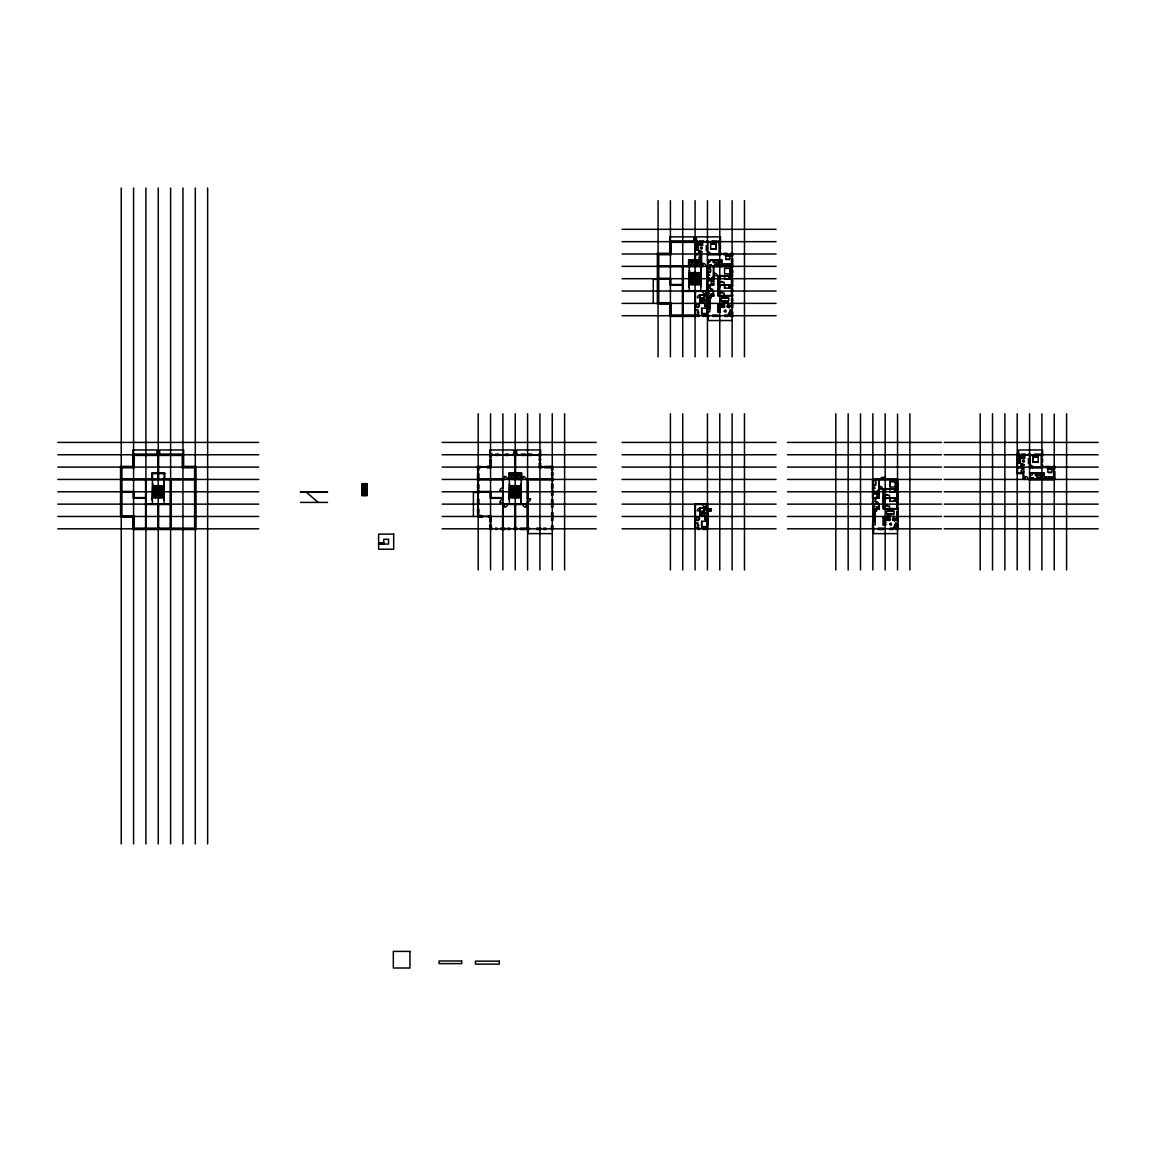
<?xml version="1.0" encoding="UTF-8"?>
<svg xmlns="http://www.w3.org/2000/svg" width="1156" height="1156" viewBox="0 0 1156 1156"><rect width="100%" height="100%" fill="white"/><g stroke="black" fill="none" stroke-linecap="round" stroke-linejoin="round"><path stroke-width="1.5" d="M696.273 243.41L696.273 249.378L698.282 249.884M698.007 528.133L698.007 522.989L695.435 522.989L695.435 528.133L695.435 504.478M698.007 315.039L698.007 309.895L695.435 309.895L695.435 315.039L695.435 291.384M698.21 249.479L698.21 247.557M698.21 247.268L698.21 243.309M700.088 513.495L700.088 515.085L702.14 515.085L702.14 513.495M700.261 512.7L700.261 511.472M700.261 299.606L700.261 298.378M700.464 511.602L701.808 512.354L700.608 511.472M700.464 298.508L700.464 299.26L701.808 298.508M702.024 512.7L702.024 511.472M702.024 299.606L702.024 298.378M702.097 243.41L702.097 245.419M702.415 515.446L702.415 513.394M702.429 512.527L703.094 510.735L703.643 512.527M702.415 302.352L702.415 300.3M702.429 299.433L703.094 297.641L703.643 299.433M702.617 245.318L702.617 242.717M704.481 515.446L704.481 513.394M704.481 302.352L704.481 300.3M705.03 519.651L705.03 517.585L707.096 517.585L707.096 519.651L705.03 519.651L707.096 517.585M705.03 306.557L705.03 304.49L707.096 304.49L707.096 306.557L705.03 306.557L707.096 304.49M706.822 250.202L706.822 246.156M707.775 524.896L707.775 513.047M707.775 293.769L707.775 292.901M707.804 275.504L707.804 274.637M708.137 293.87L708.137 292.8M708.166 275.605L708.166 274.536M709.018 279.232L709.018 278.163M709.148 279.463L709.148 277.931M709.683 266.01L709.683 264.767M709.842 308.522L709.842 297.901L707.775 299.953L707.775 298.869M709.9 264.912L709.9 265.663L711.229 264.912M711.272 295.488L711.272 294.26M711.489 294.404L711.489 295.156L712.819 294.404M711.446 266.01L711.446 264.767M713.035 295.488L713.035 294.26M714.235 265.837L714.899 264.045L715.434 265.837M718.237 311.311L718.237 305.357M718.945 295.488L718.945 292.916L724.09 292.93L724.09 295.488M718.945 284.694L718.945 282.122L724.09 282.122L724.09 284.694M720.174 311.426L720.174 309.505M720.174 309.216L720.174 305.242M721.676 298.118L722.225 297.106L722.818 298.118M722.124 307.164L722.124 305.242M722.298 266.01L722.298 263.944M723.41 298.277L723.959 297.106L724.566 298.277M724.061 305.357L724.061 307.366M724.364 266.01L724.364 263.944M724.581 307.25L724.581 304.664M724.581 288.119L724.581 285.041L724.581 288.119L731.445 288.119M724.581 275.952L724.581 279.029L731.445 279.029L731.445 275.952L718.064 275.952L718.064 295.488L731.445 295.488M725.101 298.118L725.809 297.121L726.243 298.277M726.893 298.277L727.384 297.121L728.179 298.118M728.034 298.277L727.89 297.439M729.378 287.439L731.098 287.786L731.098 285.373L729.725 285.373M729.725 287.093L728.699 287.093L728.699 288.119L729.725 285.041M729.725 278.004L728.699 278.004L728.699 279.029L729.725 275.952M731.098 278.697L731.098 276.298L729.725 276.298M731.445 288.119L731.445 285.041M873.199 506.863L873.199 505.996M873.228 488.583L873.228 487.716M873.56 506.964L873.56 505.895M873.589 488.699L873.589 487.615M873.705 521.558L873.705 519.839L874.789 519.839L874.789 521.558M874.427 492.312L874.427 491.257M874.572 492.557L874.572 491.025M875.251 521.616L875.251 510.981L873.199 513.047L873.199 510.981L875.251 513.047L873.199 513.047L875.251 513.047M876.682 508.582L876.682 507.354M876.898 507.484L876.898 508.25L878.242 507.484M878.459 508.582L878.459 507.354M883.661 524.405L883.661 518.437M884.369 508.582L884.369 506.01L889.513 506.01L889.513 508.582M884.369 497.788L884.369 495.216L889.513 495.216L889.513 497.788M885.669 524.925L885.597 522.599M885.597 522.31L885.597 518.336M887.1 511.371L887.591 510.215L888.386 511.198M887.533 520.258L887.533 518.336M888.242 511.371L888.068 510.504M888.834 511.371L889.383 510.201L889.976 511.371M889.484 520.446L889.484 518.437L883.762 518.336M890.004 501.213L890.004 498.135L890.004 501.213L896.854 501.213L896.854 498.135L883.487 498.135M890.004 489.046L890.004 492.124L896.854 492.124L896.854 489.046L882.433 488.988M890.525 511.371L891.074 510.201L891.666 511.371M892.316 511.371L892.764 510.215L893.458 511.198M894.802 500.534L896.507 500.866L896.507 498.467L895.134 498.467M895.134 500.187L894.108 500.187L894.108 501.213L895.134 498.135M895.134 491.098L894.108 491.098L894.108 492.124L895.134 489.046M896.507 491.791L896.507 489.393L895.134 489.393M1018.393 462.458L1018.393 456.504M1020.401 462.978L1020.329 460.652M1020.329 460.363L1020.329 456.389M1022.28 458.311L1022.28 456.389M1024.216 458.513L1024.216 456.504L1018.494 456.389M1024.736 455.811L1024.736 458.397L1022.424 458.455M1031.802 479.104L1031.802 477.861M1032.019 478.006L1032.019 478.757L1033.348 478.006M1033.565 479.104L1033.565 477.861M1036.354 478.931L1037.019 477.139L1037.553 478.931M1044.417 479.104L1044.417 477.038M1046.483 479.104L1046.483 477.038M1048.781 478.945L1048.781 477.37L1050.847 477.37L1050.847 478.945M713.469 261.242L718.483 260.403L718.411 262.369M873.401 480.853C876.393 477.067 876.508 488.367 873.401 484.971M721.676 300.979L722.269 302.149L722.818 300.979M726.358 301.644L725.448 302.121L725.101 301.152M161.349 497.817L161.349 491.719M518.322 497.817L518.322 491.719M698.181 284.723L698.181 278.625M726.893 306.557L727.977 304.447M727.355 306.788L728.121 305.3M728.872 307.568L729.653 306.08M729.335 307.814L730.419 305.704L728.121 304.404M892.316 519.636L893.4 517.541M892.779 519.882L893.545 518.379M894.758 520.894L895.842 518.798M698.499 252.384L699.756 250.39M700.189 250.664L699.293 252.08L700.594 253.034M700.738 252.991L702.039 251.705L700.811 253.843M1020.618 465.478L1021.875 463.469M1021.413 465.174L1022.02 463.44M1022.858 466.085L1023.754 464.669M1022.93 466.937L1024.202 464.943M723.931 302.005L724.566 301.152M724.407 301.817L723.41 301.152M689.612 265.663L694.409 260.866L689.612 260.866L689.612 265.663L694.409 265.663L694.409 260.866M695.782 265.663L700.579 260.866L695.782 260.866L695.782 265.663L700.579 265.663L700.579 260.866M731.445 263.944L721.835 263.944L721.835 259.84L719.783 261.892L721.835 261.892L719.783 259.84M509.753 478.757L514.55 473.96L509.753 473.96L509.753 478.757L514.55 478.757L514.55 473.96M515.923 478.757L520.72 473.96L515.923 473.96L515.923 478.757L520.72 478.757L520.72 473.96M1053.564 477.038L1043.955 477.038L1043.955 472.934L1041.903 474.986L1043.955 474.986L1041.903 472.934M887.967 515.012L887.331 515.171M893.212 514.998L893.458 514.073M728.179 301.152L727.789 302.077L728.034 300.979M727.789 302.077L726.792 301.644L727.485 302.005M719.437 264.637L716.344 266.01L716.344 264.637L719.437 264.637L719.437 266.01L716.344 264.637M884.86 477.731L881.768 479.104L881.768 477.731L884.86 477.731L884.86 479.104L881.768 477.731M1041.556 477.731L1038.464 479.104L1038.464 477.731L1041.556 477.731L1041.556 479.104L1038.464 477.731M889.383 515.099L890.12 514.247M890.582 514.781L891.811 514.247M889.585 515.229L888.689 514.247M708.845 266.906C702.79 273.885 714.986 274.391 709.177 266.906M622.058 229.321L776.081 229.321M669.714 240.983L697.444 240.983M699.597 240.983L703.253 240.983M706.576 240.983L708.05 240.983M712.197 240.983L716.807 240.983M718.179 240.983L720.463 240.983M699.496 241.488L697.559 241.835M703.253 241.488L706.576 241.835M712.197 241.488L708.151 241.835M622.058 241.662L776.081 241.662M697.444 242.355L671.087 242.355L671.087 254.696L658.747 254.696L658.747 302.699L671.087 302.699L671.087 315.039L699.409 315.039M699.597 242.355L703.253 242.355M706.576 242.355L719.09 242.355L719.09 254.696M695.854 242.616L702.516 242.616M711.388 242.644L713.006 242.644M713.931 242.644L715.564 242.644M696.374 243.309L701.995 243.309M719.61 243.28L719.61 245.65M711.388 243.656L713.006 243.656M713.931 243.656L715.564 243.656M710.81 243.887L716.026 243.887L716.026 249.06L710.81 249.06M696.273 245.361L700.016 245.361L700.16 243.309M700.305 245.361L702.516 245.419M696.273 247.413L698.08 247.413M719.957 248.872L719.61 251.705M695.854 249.985L698.181 249.985M720.968 253.323L720.463 251.806M723.425 253.323L727.167 253.323M730.635 253.323L732.803 253.323L732.803 255.837M622.058 254.002L776.081 254.002M695.435 254.349L701.605 254.349L701.605 259.84L688.586 259.84M719.09 254.349L707.775 254.349L707.775 242.355M707.443 254.696L720.968 254.696M695.435 254.696L701.259 254.696L701.259 259.84M723.425 254.696L729.797 254.696L729.797 255.823M730.635 254.696L731.445 255.837M701.562 255.91L701.316 255.91A2.543 2.543 0 0 0 698.86 258.453L701.259 258.554M725.795 255.924L729.696 255.924M726.271 259.638L727.153 259.638M728.309 259.638L729.19 259.638M707.443 259.84L708.079 262.585A2.543 2.543 0 0 0 710.622 260.042M721.835 259.84L710.723 260.129M719.09 262.585L713.266 262.585L713.266 260.172M719.783 264.291L716.012 264.291L716.012 266.357M709.798 264.637L711.33 264.637M710.03 264.767L711.099 264.767M714.292 265.649L715.362 265.649M658.747 266.01L702.993 266.198M731.445 266.01L705.969 266.198A2.977 2.977 0 0 0 702.993 263.322L702.891 266.198M622.058 266.357L776.081 266.357M690.551 266.516L693.976 266.516M696.201 266.516L699.64 266.516M658.747 266.689L682.401 266.689M690.551 266.689L683.095 266.689L683.095 290.691L702.501 290.691M693.976 266.689L696.201 266.689M699.64 266.689L702.891 266.689M706.085 266.689L707.096 266.689L707.096 285.546M707.775 266.689L731.445 266.689M731.445 268.409L724.581 268.409L724.581 273.885L731.445 273.885M730.231 269.016L731.04 269.016M730.231 270.851L731.04 270.851M730.231 271.573L731.04 271.573M689.438 272.657L694.583 272.657M695.609 272.657L700.753 272.657M707.775 272.527L710.174 272.527L710.174 266.689M689.438 273.408L694.583 273.408M695.609 273.408L700.753 273.408M730.231 273.394L731.04 273.394M689.438 274.174L694.583 274.174M695.609 274.174L700.753 274.174M707.978 274.463L709.77 275.128L707.978 275.663M689.438 274.926L694.583 274.926M695.609 274.926L700.753 274.926M689.438 275.677L694.583 275.677M695.609 275.677L700.753 275.677M713.787 275.605L731.445 275.605M713.787 275.952L714.48 273.206A2.543 2.543 0 0 1 717.023 275.749L720.463 276.197A2.543 2.543 0 0 1 717.934 278.74M689.438 276.429L694.583 276.429M695.609 276.429L700.753 276.429M713.44 276.79L713.787 266.689M713.483 276.891L713.714 276.891A2.543 2.543 0 0 0 711.027 279.42L713.714 279.42M689.438 277.18L694.583 277.18M695.609 277.18L700.753 277.18M690.956 277.946L694.583 277.946M697.126 277.946L700.753 277.946M709.018 277.816L707.775 277.816L707.775 279.579L709.018 279.579M708.874 278.018L708.122 278.018L708.874 279.362M658.747 278.35L670.755 278.35L670.755 284.521L682.401 284.521M622.058 278.697L776.081 278.697M658.747 279.029L670.061 279.029L670.061 285.214L682.401 285.214M657.374 279.376L653.256 279.376L653.256 303.378M689.438 279.449L694.583 279.449L689.438 277.859M695.609 279.449L700.753 279.449L695.609 277.859M713.44 279.535L713.44 281.313M689.438 280.2L694.583 280.2M695.609 280.2L700.753 280.2M707.775 280.402L713.44 280.402M707.775 280.749L713.44 280.749M689.438 280.951L694.583 280.951M695.609 280.951L700.753 280.951M721.084 281.486L721.965 281.486M689.438 281.717L694.583 281.717M695.609 281.717L700.753 281.717M689.438 282.469L694.583 282.469M695.609 282.469L700.753 282.469M689.438 283.22L694.583 283.22M695.609 283.22L700.753 283.22M689.438 283.971L694.583 283.971M695.609 283.971L700.753 283.971M713.729 283.942L711.027 283.942A2.543 2.543 0 0 1 713.57 281.414L713.44 266.689M713.44 284.044L713.787 285.041L707.443 285.041M689.438 284.723L694.583 284.723M695.609 284.723L700.753 284.723M707.443 284.694L713.44 284.694M718.064 284.694L731.445 284.694M717.717 285.2L731.445 285.041M700.753 286.919L701.1 266.689M731.445 295.835L717.717 295.835L718.006 287.844A2.543 2.543 0 0 0 720.463 285.301L717.775 285.301L717.775 278.74M705.695 290.691L707.096 290.691L707.096 288.74M707.775 290.864L710.564 290.922M622.058 291.037L776.081 291.037M682.401 291.384L702.501 291.384M705.695 291.384L707.775 291.384M721.084 292.295L721.965 292.295M707.949 292.728L709.741 293.277L707.949 293.942M711.388 294.13L712.92 294.13M711.619 294.26L712.688 294.26M707.096 294.636L700.016 295.156M699.77 295.055L707.096 294.982M707.775 295.488L713.787 295.488L713.108 290.922A2.543 2.543 0 0 0 710.564 288.48L710.463 291.168M707.443 295.835L713.787 295.835M713.787 296.182L707.775 296.182L710.868 297.554L710.868 296.182L707.775 297.554L710.868 297.554M706.952 296.528L704.149 296.528L704.004 299.476M706.778 296.687L704.322 296.687L704.177 299.303M700.016 297.684L697.328 297.684A2.543 2.543 0 0 1 699.857 295.156M699.77 297.786L700.016 295.055L700.059 299.606L707.096 299.606M707.443 297.901L711.215 297.901L711.215 295.835M700.377 298.234L701.909 298.234M700.608 298.378L701.663 298.378M702.501 299.245L703.571 299.245M704.322 299.433L706.923 299.433L706.923 296.832M699.727 299.953L707.096 299.953M709.842 299.953L707.775 299.953L707.775 297.901L709.842 299.953L709.842 311.802L707.775 311.802M699.77 297.684L699.727 300.3L707.096 300.3M709.842 301.817L707.775 301.817L707.775 303.884L709.842 303.884M707.096 302.352L699.799 302.352L699.799 300.3M622.058 303.378L776.081 303.378M697.184 303.826L698.065 303.826M717.833 304.563L724.48 304.563M718.338 305.242L723.959 305.242M709.365 306.745L708.296 306.745L708.296 308.464L709.365 308.464M718.237 307.308L721.98 307.308M722.269 307.308L724.48 307.366M697.227 307.525L698.065 307.583M707.096 308.175L701.605 308.175L701.605 315.039L708.917 315.039M718.237 309.36L720.043 309.36M718.338 311.426L720.246 311.831M698.397 311.788L698.397 313.146M717.833 311.932L720.145 311.932M702.198 313.738L703.816 313.738M704.755 313.738L706.374 313.738M702.198 314.735L703.816 314.735M704.755 314.735L706.374 314.735M712.674 315.039L718.382 315.039M724.682 315.039L727.789 315.039M730.245 315.039L731.445 315.039L731.445 312.12M622.058 315.718L776.081 315.718M696.085 316.412L669.714 316.412L669.714 304.071L657.374 304.071L657.374 253.323L669.714 253.323L669.714 236.864L693.716 236.864L693.716 240.983M698.152 316.412L699.409 316.412M702.92 316.412L704.553 316.412M705.926 316.412L708.917 316.412M712.674 316.412L718.382 316.412M724.682 316.412L727.789 316.412M730.245 316.412L732.803 316.412L732.803 312.12M732.124 320.53L708.122 320.53L708.122 316.412M57.8 442.416L258.727 442.416M442.199 442.416L596.221 442.416M622.058 442.416L776.081 442.416M787.467 442.416L941.504 442.416M944.177 442.416L1098.2 442.416M132.882 454.077L183.631 454.077M489.869 454.077L492.499 454.077M495.621 454.077L498.785 454.077M505.403 454.077L508.467 454.077M512.903 454.077L517.527 454.077M521.298 454.077L525.518 454.077M528.523 454.077L532.049 454.077M538.335 454.077L540.603 454.077M1016.875 454.077L1019.563 454.077M1021.716 454.077L1025.372 454.077M1028.696 454.077L1030.169 454.077M1034.317 454.077L1038.926 454.077M1040.299 454.077L1042.582 454.077M57.8 454.756L258.727 454.756M442.199 454.756L596.221 454.756M622.058 454.756L776.081 454.756M787.467 454.756L941.504 454.756M944.177 454.756L1098.2 454.756M492.499 454.843L538.335 454.843M1019.679 454.929L1021.615 454.583M1025.473 454.929L1028.594 454.583M1034.215 454.929L1030.169 454.583M492.499 455.435L491.228 455.435L491.228 456.909M495.621 455.435L498.785 455.435M505.403 455.435L508.467 455.435M512.903 455.435L517.527 455.435M521.298 455.435L525.518 455.435M528.523 455.435L532.049 455.435M538.335 455.435L539.231 456.374M1019.563 455.435L1016.875 455.435L1016.875 472.934L1023.725 472.934L1023.725 471.648L1023.378 472.934M1021.716 455.435L1025.372 455.435M1028.696 455.435L1041.209 455.435L1041.209 467.79M1017.974 455.71L1024.635 455.71M1033.507 455.739L1035.126 455.739M1036.051 455.739L1037.683 455.739M1033.507 456.75L1035.126 456.75M1036.051 456.75L1037.683 456.75M1038.146 456.981L1032.915 456.981L1032.915 462.154L1038.146 462.154L1038.276 455.435M1018.393 458.455L1022.135 458.455M1018.393 460.507L1020.199 460.507M1038.276 462.299L1032.785 462.299L1032.785 455.435M1018.494 462.573L1020.401 462.573M1017.974 463.079L1020.3 463.079M480.304 466.417L477.515 466.417L477.515 470.217M487.052 466.417L489.869 466.013M541.759 466.417L540.603 466.417L540.603 463.094M544.751 466.417L552.958 466.417L552.958 469.943M1043.088 466.417L1042.582 464.9M1045.544 466.417L1049.287 466.417M1052.755 466.417L1054.922 466.417L1054.922 468.931M480.304 467.01L487.052 467.01M541.759 467.01L544.751 467.01M1049.287 466.923L1052.654 467.27M57.8 467.096L258.727 467.096M442.199 467.096L596.221 467.096M622.058 467.096L776.081 467.096M787.467 467.096L941.504 467.096M944.177 467.096L1098.2 467.096M1017.555 467.443L1023.725 467.443L1023.378 468.903M1041.209 467.443L1029.895 467.443L1029.895 455.435M480.304 467.79L478.887 467.79L478.887 470.217M487.052 467.79L491.228 467.79L491.228 466.013M541.759 467.79L539.231 467.79L539.231 463.094M544.751 467.79L551.585 467.79L551.585 469.943M1017.555 467.79L1023.378 467.79L1023.681 469.004A2.543 2.543 0 0 0 1020.979 471.547L1023.681 471.547L1023.681 468.903M1029.562 467.79L1043.088 467.79M1045.544 467.79L1051.917 467.79L1051.917 468.917M1052.755 467.79L1053.564 468.931M1051.917 467.877L1047.813 467.877L1047.813 468.917M1054.07 468.931L1054.417 471.576M1047.914 469.018L1051.815 469.018M1048.391 472.732L1049.272 472.732M1050.428 472.732L1051.31 472.732M508.727 472.934L521.746 472.934M1029.562 472.934L1043.955 472.934M151.754 473.613L164.773 473.613M1016.875 473.613L1023.725 473.613L1023.725 479.104M1041.209 475.665L1035.386 475.665L1035.386 473.266M1054.07 476.055L1054.417 474.899M885.193 477.385L881.421 477.385L881.421 479.437M1041.903 477.385L1038.131 477.385L1038.131 479.437M1031.918 477.731L1033.45 477.731M1036.412 478.743L1037.481 478.743M121.915 479.104L153.719 479.104M157.144 479.104L159.383 479.104M162.808 479.104L194.613 479.104M478.887 479.104L504.392 479.104M507.571 479.104L510.692 479.104M514.117 479.104L516.356 479.104M519.781 479.104L522.83 479.104M526.023 479.104L551.585 479.104M872.505 479.104L896.854 479.104L896.854 509.204M1025.011 479.104L1023.046 479.104L1023.046 473.613M1028.19 479.104L1053.564 479.104M153.719 479.278L157.144 479.278M159.383 479.278L162.808 479.278M507.47 479.292L522.931 479.596L522.931 476.402A2.977 2.977 0 0 1 525.922 479.393M510.692 479.278L514.117 479.278M516.356 479.278L519.781 479.278M525.922 479.292L527.237 479.783L527.237 498.626M57.8 479.437L258.727 479.437M442.199 479.437L596.221 479.437M622.058 479.437L776.081 479.437M787.467 479.437L941.504 479.437M944.177 479.437L1098.2 479.437M121.915 479.783L145.569 479.783M170.944 479.783L194.613 479.783M478.887 479.783L502.542 479.783M527.916 479.783L551.585 479.783M873.199 479.783L896.854 479.783M1025.011 479.596L1025.112 476.402A2.977 2.977 0 0 1 1028.089 479.393L1029.216 479.783M897.706 480.477L897.706 483.454M896.854 481.488L890.004 481.488L890.004 486.979L896.854 486.979M895.654 482.11L896.464 482.11M509.579 483.555L509.232 500.013L509.363 480.477M521.24 483.555L520.894 503.785M895.654 483.945L896.464 483.945M361.973 484.407L367.117 484.407M895.654 484.667L896.464 484.667M361.973 485.173L367.117 485.173M152.606 485.751L157.751 485.751M158.777 485.751L163.921 485.751M509.579 485.751L514.723 485.751M515.749 485.751L520.894 485.751M873.199 485.621L875.598 485.621L875.598 479.783M361.973 485.925L367.117 485.925M897.706 486.084L897.374 488.15M152.606 486.503L157.751 486.503M158.777 486.503L163.921 486.503M509.579 486.503L514.723 486.503M515.749 486.503L520.894 486.503M895.654 486.488L896.464 486.488M361.973 486.676L367.117 486.676M152.606 487.254L157.751 487.254M158.777 487.254L163.921 487.254M509.579 487.254L514.723 487.254M515.749 487.254L520.894 487.254M361.973 487.427L367.117 487.427M873.401 487.557L875.193 488.222L873.401 488.757M152.606 488.02L157.751 488.02M158.777 488.02L163.921 488.02M509.579 488.02L514.723 488.02M515.749 488.02L520.894 488.02M361.973 488.179L367.117 488.179M879.196 488.699L882.534 489.046M896.854 488.699L882.433 488.699A2.543 2.543 0 0 0 879.904 486.3L879.803 489.046M152.606 488.771L157.751 488.771M158.777 488.771L163.921 488.771M361.973 488.945L367.117 488.945M509.579 488.771L514.723 488.771M515.749 488.771L520.894 488.771M883.198 489.291L885.886 489.291A2.543 2.543 0 0 1 883.343 491.82M897.706 489.364L897.706 493.15M152.606 489.523L157.751 489.523M158.777 489.523L163.921 489.523M361.973 489.696L367.117 489.696M509.579 489.523L514.723 489.523M515.749 489.523L520.894 489.523M878.849 489.884L879.196 479.783M879.138 489.985L878.892 489.985A2.543 2.543 0 0 0 876.45 492.514L879.138 492.514L879.138 489.884M152.606 490.274L157.751 490.274M158.777 490.274L163.921 490.274M509.579 490.274L514.723 490.274M515.749 490.274L520.894 490.274M361.973 490.447L367.117 490.447M874.427 490.91L873.199 490.91L873.199 492.673L874.427 492.673M154.124 491.025L157.751 491.025M160.294 491.025L163.921 491.025M511.096 491.025L514.723 491.025M517.267 491.025L520.894 491.025M874.297 491.112L873.546 491.112L874.297 492.456M361.973 491.199L367.117 491.199M121.915 491.445L133.923 491.445L133.923 497.615L145.569 497.615M478.887 491.445L490.895 491.445L490.895 497.615L502.542 497.615M57.8 491.791L258.727 491.791M442.199 491.791L596.221 491.791M622.058 491.791L776.081 491.791M787.467 491.791L941.504 491.791M944.177 491.791L1098.2 491.791M300.43 491.95L327.509 491.95M361.973 491.95L367.117 491.95M121.915 492.124L133.229 492.124L133.229 498.294L145.569 498.294M300.43 492.297L327.509 492.297M478.887 492.124L490.202 492.124L490.202 498.294L502.542 498.294M152.606 492.543L157.751 492.543L152.606 490.953M158.777 492.543L163.921 492.543L158.777 490.953M477.515 492.47L473.411 492.47L473.411 516.472M509.579 492.543L514.723 492.543L509.579 490.953M515.749 492.543L520.894 492.543L515.749 490.953M361.973 492.716L367.117 492.716M878.849 492.615L878.849 494.392M152.606 493.294L157.751 493.294M158.777 493.294L163.921 493.294M509.579 493.294L514.723 493.294M515.749 493.294L520.894 493.294M361.973 493.468L367.117 493.468M873.199 493.496L878.849 493.496M873.199 493.843L878.849 493.843M152.606 494.046L157.751 494.046M158.777 494.046L163.921 494.046M361.973 494.219L367.117 494.219M509.579 494.046L514.723 494.046M515.749 494.046L520.894 494.046M886.493 494.58L887.375 494.58M152.606 494.797L157.751 494.797M158.777 494.797L163.921 494.797M361.973 494.97L367.117 494.97M509.579 494.797L514.723 494.797M515.749 494.797L520.894 494.797M152.606 495.563L157.751 495.563M158.777 495.563L163.921 495.563M509.579 495.563L514.723 495.563M515.749 495.563L520.894 495.563M897.706 495.606L897.374 496.878M152.606 496.314L157.751 496.314M158.777 496.314L163.921 496.314M509.579 496.314L514.723 496.314M515.749 496.314L520.894 496.314M152.606 497.066L157.751 497.066M158.777 497.066L163.921 497.066M509.579 497.066L514.723 497.066M515.749 497.066L520.894 497.066M152.606 497.817L157.751 497.817M158.777 497.817L163.921 497.817M509.579 497.817L514.723 497.817M515.749 497.817L520.894 497.817M872.852 497.788L878.849 497.788M883.487 497.788L896.854 497.788M872.852 498.135L879.196 498.135L879.196 497.138L876.45 497.037A2.543 2.543 0 0 1 878.979 494.508L878.849 479.783M883.184 498.395L885.886 498.395A2.543 2.543 0 0 1 883.343 500.938L883.43 500.938M872.693 498.742L875.887 498.742A2.977 2.977 0 0 1 872.91 501.733L873.011 501.834M897.706 499.233L897.706 502.051M503.048 499.464L502.744 490.924M163.921 479.783L163.921 500.013L164.268 479.783M527.425 501.718L527.425 498.626L530.618 498.727A2.977 2.977 0 0 1 527.627 501.718M300.43 502.412L327.509 502.412M504.435 503.785L503.236 503.785L503.048 502.557L499.854 502.557A2.977 2.977 0 0 1 502.846 499.58M507.629 503.785L522.801 503.785M525.994 503.785L527.237 503.785L527.237 501.82M694.756 503.785L702.501 503.785M705.695 503.785L707.096 503.785M57.8 504.132L258.727 504.132M442.199 504.132L596.221 504.132M622.058 504.132L776.081 504.132M787.467 504.132L941.504 504.132M944.177 504.132L1098.2 504.132M507.527 504.291L504.435 503.973L504.536 507.166A2.977 2.977 0 0 0 507.527 504.175M705.695 504.291L702.602 503.973M873.199 504.305L879.196 504.305M145.569 504.478L170.944 504.478M502.542 504.478L504.435 504.478M507.629 504.478L522.801 504.478M525.994 504.478L527.916 504.478M702.501 504.478L694.756 504.478L694.756 528.133L699.409 528.133M705.695 504.478L707.775 504.478M873.199 504.478L872.505 528.133L874.341 528.133M886.493 505.389L887.375 505.389M873.372 505.822L875.164 506.487L873.372 507.036M876.797 507.209L878.329 507.209M877.043 507.354L878.098 507.354M707.096 507.73L699.77 508.25M897.374 507.686L897.374 504.926M699.77 508.134L707.096 508.076M873.199 508.582L879.196 508.582L879.196 503.958M896.854 508.582L883.487 508.582L883.487 489.046M707.443 508.929L711.215 508.929L711.215 510.981L707.443 510.981M872.852 508.929L879.196 508.929M896.854 508.929L883.141 508.929L883.141 489.046M897.706 509.204L897.706 511.487M711.215 509.276L707.775 509.276L710.868 510.649L710.868 509.276L707.775 510.649L710.868 510.649M879.196 509.276L873.199 509.276L876.277 510.649L876.277 509.276L873.199 510.649L876.277 510.649M704.149 509.608L706.952 509.608M704.322 509.782L706.778 509.782M872.852 510.981L876.624 510.981L876.624 508.929M700.377 511.328L701.909 511.328M702.501 512.339L703.571 512.339M704.322 512.527L706.923 512.527L706.923 509.926M707.096 512.7L700.059 512.7L700.059 508.076L700.016 510.88L697.328 510.779A2.543 2.543 0 0 1 699.857 508.25M699.727 513.047L707.096 513.047M699.77 510.779L699.727 513.38L707.096 513.38M875.251 514.911L873.199 514.911L873.199 516.978L875.251 516.978M707.096 515.446L699.799 515.446L699.799 513.38M482.298 515.793L478.887 515.114M488.439 515.793L491.228 515.793L491.228 521.674M897.706 515.822L897.374 514.145M482.298 516.385L488.439 516.385M57.8 516.472L258.727 516.472M442.199 516.472L596.221 516.472M622.058 516.472L776.081 516.472M787.467 516.472L941.504 516.472M944.177 516.472L1098.2 516.472M697.184 516.92L698.065 516.92M482.298 517.165L477.515 517.165L477.515 515.114M488.439 517.165L489.869 517.165L489.869 521.674M883.242 517.657L889.889 517.657L890.004 520.345L887.692 520.402M883.661 520.402L887.389 520.402M697.227 520.605L698.065 520.677M897.706 520.764L897.706 525.113M707.096 521.269L701.605 521.269L701.605 528.133L707.775 528.133L707.775 504.305M883.661 522.454L885.453 522.454M883.762 524.506L885.669 524.506M698.397 524.882L698.397 526.24M873.199 524.896L875.251 524.896L875.251 510.981M883.242 525.026L885.568 525.026M702.198 526.833L703.816 526.833L703.917 527.728L702.198 527.83M704.755 526.833L706.374 526.833L706.475 527.728L704.755 527.83M491.719 528.133L491.228 525.099M495.577 528.133L497.08 528.133M500.664 528.133L505.331 528.133M507.6 528.133L509.839 528.133M513.9 528.133L517.093 528.133M520.258 528.133L529.535 528.133M536.673 528.133L540.994 528.133M543.797 528.133L545.863 528.133M551.296 528.133L551.585 525.734M878.098 528.133L883.805 528.133M890.091 528.133L893.198 528.133M895.669 528.133L896.854 528.133L896.854 525.214M57.8 528.812L258.727 528.812M442.199 528.812L596.221 528.812M622.058 528.812L776.081 528.812M787.467 528.812L941.504 528.812M944.177 528.812L1098.2 528.812M491.719 529.506L489.869 529.506L489.869 525.099M495.577 529.506L497.08 529.506M500.664 529.506L505.331 529.506M507.6 529.506L509.839 529.506M513.9 529.506L517.093 529.506M520.258 529.506L529.535 529.506M536.673 529.506L540.994 529.506M543.797 529.506L545.863 529.506M551.296 529.506L552.958 529.506L552.958 525.734M698.152 529.506L699.409 529.506M702.92 529.506L704.553 529.506M705.926 529.506L707.775 529.506M874.341 529.506L873.546 529.506L873.546 533.61L897.547 533.61M878.098 529.506L883.805 529.506M890.091 529.506L893.198 529.506M895.669 529.506L898.226 529.506L898.226 525.214M552.265 533.61L528.263 533.61L528.263 529.506M378.604 542.699L383.749 542.699M378.604 543.392L383.749 543.392M378.604 544.071L388.546 544.071L388.546 539.274L383.749 539.274L383.749 544.071M714.321 262.369L713.469 261.574M695.609 277.483L700.753 279.029M689.438 277.483L694.583 279.029M515.749 490.578L520.894 492.124M509.579 490.578L514.723 492.124M158.777 490.578L163.921 492.124M152.606 490.578L157.751 492.124M730.606 310.588L728.872 314.23M728.266 305.242L729.609 305.935M727.572 307.005L728.569 307.525M893.545 517.498L895.799 518.654M893.675 518.336L895.019 519.03L894.614 520.937M892.981 520.099L893.993 520.619M700.493 250.722L701.446 251.329M698.527 252.528L700.666 253.886M1022.612 463.816L1023.566 464.423M1021.442 465.319L1022.713 466.114M1020.647 465.622L1022.785 466.981M695.782 260.866L700.579 265.663M689.612 260.866L694.409 265.663M705.03 304.49L707.096 306.557M705.03 517.585L707.096 519.651M515.923 473.96L520.72 478.757M509.753 473.96L514.55 478.757M887.129 514.738L887.1 514.073M1066.583 413.747L1066.583 569.98M1054.922 471.677L1054.922 474.899M1054.922 476.055L1054.922 479.783M1054.243 414.079L1054.243 569.98M1053.564 471.677L1053.564 474.899M1053.564 476.055L1053.564 479.783L1029.895 479.783L1029.895 473.266L1041.556 473.266L1041.556 477.385M1050.544 467.877L1050.544 468.917M1049.171 467.877L1049.171 468.917M1045.429 467.27L1043.088 467.27M1042.582 456.374L1042.582 449.959L1018.581 449.959L1018.581 454.077M1042.582 458.744L1042.582 461.966M1041.903 413.747L1041.903 569.98M1041.209 473.266L1041.209 477.731M1040.183 454.583L1039.027 454.583M1037.785 455.84L1037.785 456.649M1035.949 455.84L1035.949 456.649M1035.227 455.84L1035.227 456.649M1033.406 455.84L1033.406 456.649M1032.843 473.223L1032.742 472.977A2.543 2.543 0 0 1 1030.198 475.665L1030.198 472.977M1030.198 467.732L1030.198 465.044A2.543 2.543 0 0 1 1032.742 467.588M1029.562 413.747L1029.562 569.98M1017.872 455.811L1017.872 462.978M1017.555 455.435L1017.555 472.934M1017.208 413.747L1017.208 569.98M1004.867 413.747L1004.867 569.98M992.527 413.747L992.527 569.98M980.187 413.747L980.187 569.98M909.888 413.747L909.888 569.98M898.226 483.454L898.226 486.084M898.226 488.15L898.226 489.263M898.226 493.251L898.226 495.505M898.226 496.979L898.226 499.132M898.226 502.051L898.226 504.926M898.226 507.787L898.226 509.204M898.226 511.588L898.226 514.145M898.226 515.923L898.226 520.662M897.547 414.079L897.547 569.98M896.854 511.588L896.854 514.145M896.854 515.923L896.854 520.662M896.565 482.211L896.565 483.844M896.565 484.769L896.565 486.387M895.553 482.211L895.553 483.844M895.553 484.769L895.553 486.387M895.308 486.864L895.308 481.633L890.149 481.633L890.149 486.864M885.193 413.747L885.193 569.98M883.141 517.758L883.141 524.925M879.138 494.392L879.138 497.138M878.907 497.037L878.849 498.135M878.849 503.958L878.849 508.582M875.988 504.262L875.988 501.574A2.543 2.543 0 0 1 878.517 504.103M873.199 479.104L873.199 498.641M873.199 501.834L873.199 528.133M872.852 413.747L872.852 569.98M872.505 479.783L872.505 498.641M872.505 501.834L872.505 503.785M860.512 413.747L860.512 569.98M848.172 413.747L848.172 569.98M835.817 413.747L835.817 569.98M744.464 200.653L744.464 356.886M744.464 413.747L744.464 569.98M732.803 258.583L732.803 261.805M732.803 262.961L732.803 267.383M732.803 270.36L732.803 272.989M732.803 275.056L732.803 276.168M732.803 280.157L732.803 282.411M732.803 283.885L732.803 286.038M732.803 288.971L732.803 291.832M732.803 294.693L732.803 296.109M732.803 298.494L732.803 301.051M732.803 302.843L732.803 307.568M732.124 200.653L732.124 356.886M732.124 413.747L732.124 569.98M731.445 258.583L731.445 261.805M731.445 262.961L731.445 296.109M731.445 298.494L731.445 301.051M731.445 302.843L731.445 307.568M731.141 269.117L731.141 270.75M731.141 271.674L731.141 273.293M730.13 269.117L730.13 270.75M730.13 271.674L730.13 273.293M729.898 268.539L729.898 273.77M728.425 254.782L728.425 255.823M727.052 254.782L727.052 255.823M725.693 254.696L725.693 255.823M720.463 243.28L720.463 236.864L696.461 236.864L696.461 240.983M720.463 245.65L720.463 248.872M719.783 200.653L719.783 356.886M719.783 413.747L719.783 569.98M719.437 264.291L719.437 260.172L707.775 260.172L707.775 285.546M719.09 260.172L719.09 264.637M718.179 241.835L716.807 241.835M717.717 304.664L717.717 311.831M716.156 242.355L716.156 249.205L710.665 249.205L710.665 242.355M715.665 242.746L715.665 243.555M713.83 242.746L713.83 243.555M713.714 276.79L713.714 279.535M713.729 281.313L713.729 284.044M713.483 283.942L713.44 285.041M713.44 290.864L713.44 295.488M713.108 242.746L713.108 243.555M711.287 242.746L711.287 243.555M708.079 254.652L708.079 251.95A2.543 2.543 0 0 1 710.622 254.493M708.195 285.546L708.195 288.74L706.735 288.74L706.735 285.546L710.478 285.648A2.977 2.977 0 0 1 707.486 288.639M707.775 288.74L707.775 315.039M707.588 285.546L707.588 288.74M707.443 200.653L707.443 356.886M707.443 413.747L707.443 569.98M707.096 291.384L707.096 315.039M707.096 504.478L707.096 528.133M706.952 308.334L706.952 313.493L701.721 313.493L701.721 308.334M706.952 521.428L706.952 526.587L701.721 526.587L701.721 521.428M706.475 313.84L706.475 314.634M705.579 503.973L705.579 507.166A2.977 2.977 0 0 1 702.602 504.175M704.654 313.84L704.654 314.634M704.654 526.934L704.654 527.728M704.177 509.926L704.177 512.397M703.917 313.84L703.917 314.634M704.004 509.753L704.004 512.57M702.097 313.84L702.097 314.634M702.097 526.934L702.097 527.728M701.605 266.01L701.605 260.519L688.586 260.519L688.586 266.01M700.926 260.519L700.926 266.01M700.753 266.689L700.753 290.691M699.51 305.3L699.51 306.181M699.51 518.394L699.51 519.275M698.643 312.033L698.643 312.915M698.643 525.113L698.643 525.994M698.181 272.657L698.181 277.743M695.753 242.717L695.753 249.884M695.753 305.3L695.753 306.181M695.753 518.394L695.753 519.275M695.435 242.355L695.435 259.84M695.435 260.519L695.435 266.01M695.088 200.653L695.088 356.886M695.088 503.785L695.088 569.98M694.756 242.355L694.756 259.84M694.756 260.519L694.756 266.01M694.756 291.384L694.756 315.039M692.01 273.177L692.01 278.249M692.01 279.145L692.01 284.723M689.265 260.519L689.265 266.01M689.323 267.383L689.207 270.461M689.207 286.919L689.323 290.012M683.095 291.384L683.095 315.039M682.748 200.653L682.748 356.886M682.748 413.747L682.748 569.98M682.401 266.01L682.401 315.039M670.408 200.653L670.408 356.886M670.408 413.747L670.408 569.98M658.067 200.653L658.067 356.886M564.605 413.747L564.605 569.98M552.958 472.428L552.958 475.752M552.958 477.847L552.958 480.809M552.958 483.902L552.958 488.323M552.958 490.274L552.958 495.375M552.958 499.565L552.958 507.368M552.958 512.657L552.958 517.223M552.958 518.235L552.958 520.503M552.265 413.747L552.265 569.98M551.585 472.428L551.585 475.752M551.585 477.847L551.585 480.809M551.585 483.902L551.585 488.323M551.585 490.274L551.585 495.375M551.585 499.565L551.585 507.368M551.585 512.657L551.585 517.223M551.585 518.235L551.585 520.503M540.603 456.374L540.603 449.959L516.602 449.959L516.602 454.077M540.603 458.282L540.603 460.478M539.924 413.747L539.924 569.98M539.838 456.374L539.838 463.094M539.231 458.282L539.231 460.478M527.916 479.104L527.916 498.626M527.916 501.82L527.916 528.133M527.584 413.747L527.584 569.98M527.237 504.478L527.237 528.133M525.994 503.973L522.902 503.973M525.893 503.973L525.893 507.166A2.977 2.977 0 0 1 522.902 504.175M521.746 479.104L521.746 473.613L508.727 473.613L508.727 479.104M521.24 479.783L521.24 503.785M521.067 473.613L521.067 479.104M518.322 485.751L518.322 490.838M515.576 455.435L515.576 472.934M515.576 473.613L515.576 479.104M515.576 504.478L515.576 528.133M515.229 413.747L515.229 569.98M514.897 455.435L514.897 472.934M514.897 473.613L514.897 479.104M514.897 504.478L514.897 528.133M513.871 454.077L513.871 449.959L489.869 449.959L489.869 456.909M512.151 486.271L512.151 491.343M512.151 492.239L512.151 497.817M509.406 473.613L509.406 479.104M509.464 500.013L509.363 503.106M503.048 499.58L503.048 490.924L499.854 490.924A2.977 2.977 0 0 1 502.846 487.933M503.236 504.478L503.236 528.133M502.889 413.747L502.889 569.98M502.542 479.104L503.048 487.933L503.236 479.783L504.493 479.596L504.493 476.402A2.977 2.977 0 0 1 507.47 479.393M502.744 502.557L502.542 528.133M491.228 459.683L491.228 463.845M490.549 413.747L490.549 569.98M490.462 456.909L490.462 466.013M490.462 521.674L490.462 525.099M489.869 459.683L489.869 463.845M478.887 473.613L478.887 480.636M478.887 484.639L478.887 488.728M478.887 490.621L478.887 493.164M478.887 499.262L478.887 503.351M478.887 509.059L478.887 513.264M478.295 470.217L478.295 515.114M478.208 413.747L478.208 569.98M477.515 473.613L477.515 480.636M477.515 484.639L477.515 488.728M477.515 490.621L477.515 493.164M477.515 499.262L477.515 503.351M477.515 509.059L477.515 513.264M318.146 502.412L306.08 491.95M207.632 187.994L207.632 843.923M195.292 187.994L195.292 843.923M182.951 187.994L182.951 843.923M170.944 479.104L170.944 528.133M170.611 187.994L170.611 843.923M170.264 504.478L170.264 528.133M164.773 479.104L164.773 472.934L151.754 472.934L151.754 479.104M164.094 473.613L164.094 479.104M164.036 500.013L164.138 503.106M161.349 485.751L161.349 490.838M159.629 454.077L159.629 449.959L183.631 449.959L183.631 466.417L195.971 466.417L195.971 529.506L132.882 529.506L132.882 517.165L120.542 517.165L120.542 466.417L132.882 466.417L132.882 449.959L156.884 449.959L156.884 454.077M158.603 455.435L158.603 472.934M158.603 473.613L158.603 479.104M158.603 504.478L158.603 528.133M158.256 187.994L158.256 843.923M157.924 455.435L157.924 472.934M157.924 473.613L157.924 479.104M157.924 504.478L157.924 528.133M155.179 486.271L155.179 491.343M155.179 492.239L155.179 497.817M152.433 473.613L152.433 479.104M152.491 480.477L152.375 483.555M152.375 500.013L152.491 503.106M146.263 504.478L146.263 528.133M145.916 187.994L145.916 843.923M145.569 479.104L145.569 528.133M133.576 187.994L133.576 843.923M121.236 187.994L121.236 843.923M700.088 300.416L700.088 301.991L702.14 301.991L702.14 300.416L700.088 300.416M700.261 513.828L700.261 514.911L701.981 514.911L701.981 513.828L700.261 513.828M700.261 300.733L700.261 301.817L701.981 301.817L701.981 300.733L700.261 300.733M706.33 245.766L706.33 250.577L707.197 250.577L707.197 245.766L706.33 245.766M707.963 306.571L707.963 308.638L709.538 308.638L709.538 306.571L707.963 306.571M726.676 264.276L726.676 265.866L728.728 265.866L728.728 264.276L726.676 264.276M726.835 264.449L726.835 265.533L728.555 265.533L728.555 264.449L726.835 264.449M873.387 519.665L873.387 521.717L874.962 521.717L874.962 519.665L873.387 519.665M1028.45 458.86L1028.45 463.657L1029.317 463.657L1029.317 458.86L1028.45 458.86M1028.826 459.235L1028.927 463.281L1028.826 459.235M1048.954 477.544L1048.954 478.627L1050.674 478.627L1050.674 477.544L1048.954 477.544M700.392 248.078C702.906 251.762 702.718 244.393 700.42 247.919M724.263 311.137C727.023 314.779 726.416 307.207 724.263 311.137M889.687 524.232C892.331 527.873 891.926 520.547 889.701 524.159M1022.511 461.172C1025.227 464.813 1024.678 457.314 1022.525 461.085M1035.588 474.263L1036.325 475.448L1041.007 475.029L1040.602 473.483L1035.588 474.263M730.317 310.039L728.367 314.432L729.161 314.779L731.112 310.386L730.317 310.039M895.741 523.133L893.79 527.512L894.571 527.873L896.521 523.48L895.741 523.133M895.929 523.625L894.383 527.367L895.929 523.625M729.797 256.271L725.693 256.271L725.693 259.016L729.797 259.016L729.797 256.271M689.438 270.461L689.092 286.919L689.438 270.461M695.609 272.368L694.583 272.368L694.583 285.012L695.609 285.012L695.609 272.368M705.695 290.879L702.602 291.196A2.977 2.977 0 0 0 705.579 294.072L705.695 290.879M728.685 298.277L721.098 298.277L721.098 300.979L728.685 300.979L728.685 298.277M698.874 304.462L696.389 304.462L696.389 306.947L698.874 306.947L698.874 304.462M182.258 455.435L134.255 455.435L134.255 467.79L121.915 467.79L121.915 515.793L134.255 515.793L134.255 528.133L194.613 528.133L194.613 467.79L182.258 467.79L182.258 455.435M1051.917 469.365L1047.813 469.365L1047.813 472.11L1051.917 472.11L1051.917 469.365M170.264 479.783L146.263 479.783L146.263 503.785L170.264 503.785L170.264 479.783M152.606 483.555L152.26 500.013L152.606 483.555M367.117 483.656L361.973 483.656L361.973 495.722L367.117 495.722L367.117 483.656M158.777 485.462L157.751 485.462L157.751 498.106L158.777 498.106L158.777 485.462M515.749 485.462L514.723 485.462L514.723 498.106L515.749 498.106L515.749 485.462M894.094 511.371L886.522 511.371L886.522 514.073L894.094 514.073L894.094 511.371M698.874 517.556L696.389 517.556L696.389 520.041L698.874 520.041L698.874 517.556M393.69 534.13L378.604 534.13L378.604 549.216L393.69 549.216L393.69 534.13M409.947 951.388L393.329 951.388L393.329 968.005L409.947 968.005L409.947 951.388M461.692 960.997L439.049 960.997L439.049 963.613L461.692 963.613L461.692 960.997M499.305 961.156L475.434 961.156L475.434 964.104L499.305 964.104L499.305 961.156"/></g></svg>
